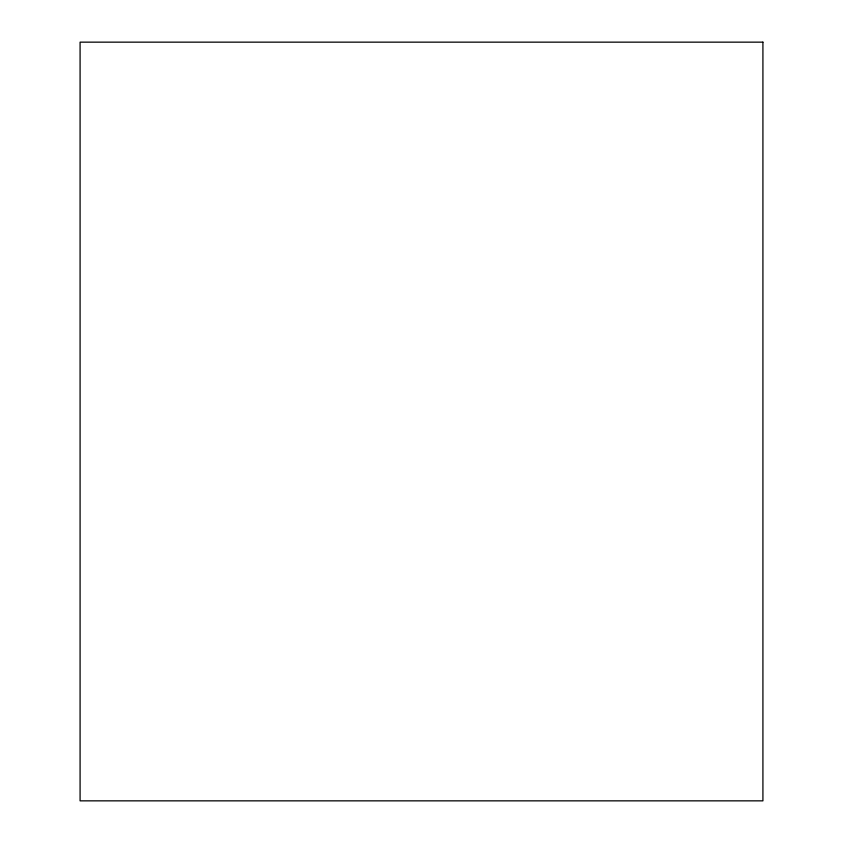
<?xml version="1.0" encoding="UTF-8"?>
<svg xmlns="http://www.w3.org/2000/svg" width="843" height="843" viewBox="0 0 843 843"><rect width="100%" height="100%" fill="white"/><g stroke="black" fill="none" stroke-linecap="round" stroke-linejoin="round"><path stroke-width="1.26" d="M762.915 42.15L80.085 42.15L80.085 800.85L762.915 800.85L762.915 42.15"/></g></svg>
